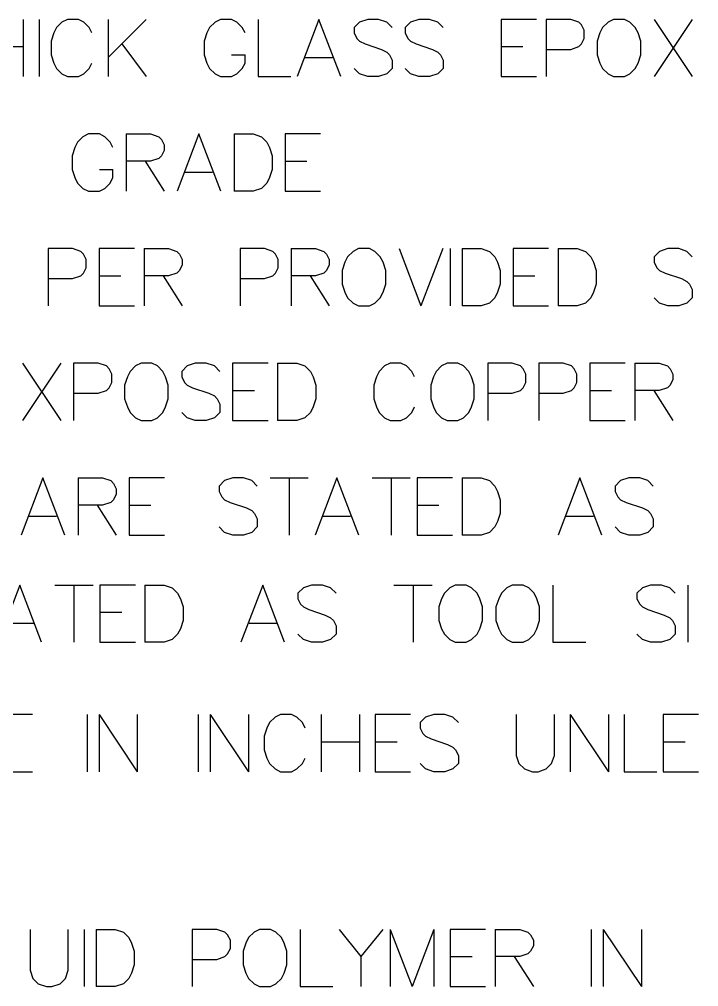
# Model space of a CAD drawing. Header units: millimetres. Extents: x 0 to 559, y 0 to 433.
# Drawn here: x 372.79 to 402.9, y 324.21 to 367.08 of the extents above; entities that cross this region are included whole.
import ezdxf

# ---------------------------------------------------------------- set-up
doc = ezdxf.new("R2010")
doc.units = ezdxf.units.MM
doc.layers.add('Mechanical7', color=56, linetype='Continuous')

msp = doc.modelspace()

# ---------------------------------------------------------------- linework, layer by layer
at = {"layer": 'Mechanical7'}
for p, q in [((372.959, 367.079), (372.959, 364.54)), ((372.959, 367.079), (372.959, 364.54)), ((373.66, 367.079), (373.66, 364.54)), ((373.66, 367.079), (373.66, 364.54)), ((374.676, 366.958), (374.434, 366.716)), ((374.676, 366.958), (374.434, 366.716)), ((374.918, 367.079), (374.676, 366.958)), ((374.918, 367.079), (374.676, 366.958)), ((375.401, 367.079), (374.918, 367.079)), ((375.401, 367.079), (374.918, 367.079)), ((375.643, 366.958), (375.401, 367.079)), ((375.643, 366.958), (375.401, 367.079)), ((375.885, 366.716), (375.643, 366.958)), ((375.885, 366.716), (375.643, 366.958)), ((376.719, 367.079), (376.719, 364.54)), ((378.412, 367.079), (376.719, 365.386)), ((376.719, 367.079), (376.719, 364.54)), ((378.412, 367.079), (376.719, 365.386)), ((381.46, 366.958), (381.218, 366.716)), ((381.46, 366.958), (381.218, 366.716)), ((381.702, 367.079), (381.46, 366.958)), ((381.702, 367.079), (381.46, 366.958)), ((382.185, 367.079), (381.702, 367.079)), ((382.185, 367.079), (381.702, 367.079)), ((382.427, 366.958), (382.185, 367.079)), ((382.427, 366.958), (382.185, 367.079)), ((382.669, 366.716), (382.427, 366.958)), ((382.669, 366.716), (382.427, 366.958)), ((383.37, 367.079), (383.37, 364.54)), ((383.37, 367.079), (383.37, 364.54)), ((386.067, 367.079), (385.1, 364.54)), ((386.067, 367.079), (385.1, 364.54)), ((387.035, 364.54), (386.067, 367.079)), ((387.035, 364.54), (386.067, 367.079)), ((387.869, 366.958), (387.627, 366.716)), ((387.869, 366.958), (387.627, 366.716)), ((388.232, 367.079), (387.869, 366.958)), ((388.232, 367.079), (387.869, 366.958)), ((388.715, 367.079), (388.232, 367.079)), ((388.715, 367.079), (388.232, 367.079)), ((389.078, 366.958), (388.715, 367.079)), ((389.078, 366.958), (388.715, 367.079)), ((389.32, 366.716), (389.078, 366.958)), ((389.32, 366.716), (389.078, 366.958)), ((390.13, 366.958), (389.888, 366.716)), ((390.13, 366.958), (389.888, 366.716)), ((390.493, 367.079), (390.13, 366.958)), ((390.493, 367.079), (390.13, 366.958)), ((390.977, 367.079), (390.493, 367.079)), ((390.977, 367.079), (390.493, 367.079)), ((391.339, 366.958), (390.977, 367.079)), ((391.339, 366.958), (390.977, 367.079)), ((391.581, 366.716), (391.339, 366.958)), ((391.581, 366.716), (391.339, 366.958)), ((395.717, 367.079), (394.145, 367.079)), ((394.145, 367.079), (394.145, 364.54)), ((395.717, 367.079), (394.145, 367.079)), ((394.145, 367.079), (394.145, 364.54)), ((397.229, 367.079), (396.14, 367.079)), ((396.14, 367.079), (396.14, 364.54)), ((397.229, 367.079), (396.14, 367.079)), ((396.14, 367.079), (396.14, 364.54)), ((397.591, 366.958), (397.229, 367.079)), ((397.591, 366.958), (397.229, 367.079)), ((397.712, 366.837), (397.591, 366.958)), ((397.712, 366.837), (397.591, 366.958)), ((398.885, 366.958), (398.643, 366.716)), ((398.885, 366.958), (398.643, 366.716)), ((399.127, 367.079), (398.885, 366.958)), ((399.127, 367.079), (398.885, 366.958)), ((399.611, 367.079), (399.127, 367.079)), ((399.611, 367.079), (399.127, 367.079)), ((399.853, 366.958), (399.611, 367.079)), ((399.853, 366.958), (399.611, 367.079)), ((400.095, 366.716), (399.853, 366.958)), ((400.095, 366.716), (399.853, 366.958)), ((400.929, 367.079), (402.622, 364.54)), ((402.622, 367.079), (400.929, 364.54)), ((400.929, 367.079), (402.622, 364.54)), ((402.622, 367.079), (400.929, 364.54)), ((374.434, 366.716), (374.313, 366.475)), ((374.434, 366.716), (374.313, 366.475)), ((376.006, 366.475), (375.885, 366.716)), ((376.006, 366.475), (375.885, 366.716)), ((381.218, 366.716), (381.097, 366.475)), ((381.218, 366.716), (381.097, 366.475)), ((382.79, 366.475), (382.669, 366.716)), ((382.79, 366.475), (382.669, 366.716)), ((387.627, 366.716), (387.627, 366.475)), ((387.627, 366.716), (387.627, 366.475)), ((389.888, 366.716), (389.888, 366.475)), ((389.888, 366.716), (389.888, 366.475)), ((397.833, 366.596), (397.712, 366.837)), ((397.833, 366.596), (397.712, 366.837)), ((397.833, 366.233), (397.833, 366.596)), ((397.833, 366.233), (397.833, 366.596)), ((398.643, 366.716), (398.523, 366.475)), ((398.643, 366.716), (398.523, 366.475)), ((400.215, 366.475), (400.095, 366.716)), ((400.215, 366.475), (400.095, 366.716)), ((374.313, 366.475), (374.192, 366.112)), ((374.313, 366.475), (374.192, 366.112)), ((374.192, 366.112), (374.192, 365.507)), ((374.192, 366.112), (374.192, 365.507)), ((381.097, 366.475), (380.976, 366.112)), ((381.097, 366.475), (380.976, 366.112)), ((380.976, 366.112), (380.976, 365.507)), ((380.976, 366.112), (380.976, 365.507)), ((387.627, 366.475), (387.748, 366.233)), ((387.627, 366.475), (387.748, 366.233)), ((387.748, 366.233), (387.869, 366.112)), ((387.748, 366.233), (387.869, 366.112)), ((387.869, 366.112), (388.111, 365.991)), ((387.869, 366.112), (388.111, 365.991)), ((389.888, 366.475), (390.009, 366.233)), ((389.888, 366.475), (390.009, 366.233)), ((390.009, 366.233), (390.13, 366.112)), ((390.009, 366.233), (390.13, 366.112)), ((390.13, 366.112), (390.372, 365.991)), ((390.13, 366.112), (390.372, 365.991)), ((397.712, 365.991), (397.833, 366.233)), ((397.712, 365.991), (397.833, 366.233)), ((398.523, 366.475), (398.402, 366.112)), ((398.523, 366.475), (398.402, 366.112)), ((398.402, 366.112), (398.402, 365.507)), ((398.402, 366.112), (398.402, 365.507)), ((400.336, 366.112), (400.215, 366.475)), ((400.336, 366.112), (400.215, 366.475)), ((400.336, 365.507), (400.336, 366.112)), ((400.336, 365.507), (400.336, 366.112)), ((371.266, 365.87), (372.959, 365.87)), ((371.266, 365.87), (372.959, 365.87)), ((377.324, 365.991), (378.412, 364.54)), ((377.324, 365.991), (378.412, 364.54)), ((388.111, 365.991), (388.836, 365.749)), ((388.111, 365.991), (388.836, 365.749)), ((388.836, 365.749), (389.078, 365.628)), ((388.836, 365.749), (389.078, 365.628)), ((390.372, 365.991), (391.098, 365.749)), ((390.372, 365.991), (391.098, 365.749)), ((391.098, 365.749), (391.339, 365.628)), ((391.098, 365.749), (391.339, 365.628)), ((394.145, 365.87), (395.112, 365.87)), ((394.145, 365.87), (395.112, 365.87)), ((396.14, 365.749), (397.229, 365.749)), ((396.14, 365.749), (397.229, 365.749)), ((397.229, 365.749), (397.591, 365.87)), ((397.229, 365.749), (397.591, 365.87)), ((397.591, 365.87), (397.712, 365.991)), ((397.591, 365.87), (397.712, 365.991)), ((374.192, 365.507), (374.313, 365.144)), ((374.192, 365.507), (374.313, 365.144)), ((380.976, 365.507), (381.097, 365.144)), ((380.976, 365.507), (381.097, 365.144)), ((382.185, 365.507), (382.79, 365.507)), ((382.185, 365.507), (382.79, 365.507)), ((382.79, 365.144), (382.79, 365.507)), ((382.79, 365.144), (382.79, 365.507)), ((385.462, 365.386), (386.672, 365.386)), ((385.462, 365.386), (386.672, 365.386)), ((389.078, 365.628), (389.199, 365.507)), ((389.078, 365.628), (389.199, 365.507)), ((389.199, 365.507), (389.32, 365.265)), ((389.199, 365.507), (389.32, 365.265)), ((389.32, 365.265), (389.32, 364.903)), ((389.32, 365.265), (389.32, 364.903)), ((391.339, 365.628), (391.46, 365.507)), ((391.339, 365.628), (391.46, 365.507)), ((391.46, 365.507), (391.581, 365.265)), ((391.46, 365.507), (391.581, 365.265)), ((391.581, 365.265), (391.581, 364.903)), ((391.581, 365.265), (391.581, 364.903)), ((398.402, 365.507), (398.523, 365.144)), ((398.402, 365.507), (398.523, 365.144)), ((400.215, 365.144), (400.336, 365.507)), ((400.215, 365.144), (400.336, 365.507)), ((374.313, 365.144), (374.434, 364.903)), ((374.313, 365.144), (374.434, 364.903)), ((374.434, 364.903), (374.676, 364.661)), ((374.434, 364.903), (374.676, 364.661)), ((375.643, 364.661), (375.885, 364.903)), ((375.643, 364.661), (375.885, 364.903)), ((375.885, 364.903), (376.006, 365.144)), ((375.885, 364.903), (376.006, 365.144)), ((381.097, 365.144), (381.218, 364.903)), ((381.097, 365.144), (381.218, 364.903)), ((381.218, 364.903), (381.46, 364.661)), ((381.218, 364.903), (381.46, 364.661)), ((382.427, 364.661), (382.669, 364.903)), ((382.427, 364.661), (382.669, 364.903)), ((382.669, 364.903), (382.79, 365.144)), ((382.669, 364.903), (382.79, 365.144)), ((387.869, 364.661), (387.627, 364.903)), ((387.869, 364.661), (387.627, 364.903)), ((389.32, 364.903), (389.078, 364.661)), ((389.32, 364.903), (389.078, 364.661)), ((390.13, 364.661), (389.888, 364.903)), ((390.13, 364.661), (389.888, 364.903)), ((391.581, 364.903), (391.339, 364.661)), ((391.581, 364.903), (391.339, 364.661)), ((398.523, 365.144), (398.643, 364.903)), ((398.523, 365.144), (398.643, 364.903)), ((398.643, 364.903), (398.885, 364.661)), ((398.643, 364.903), (398.885, 364.661)), ((399.853, 364.661), (400.095, 364.903)), ((399.853, 364.661), (400.095, 364.903)), ((400.095, 364.903), (400.215, 365.144)), ((400.095, 364.903), (400.215, 365.144)), ((374.676, 364.661), (374.918, 364.54)), ((374.676, 364.661), (374.918, 364.54)), ((374.918, 364.54), (375.401, 364.54)), ((374.918, 364.54), (375.401, 364.54)), ((375.401, 364.54), (375.643, 364.661)), ((375.401, 364.54), (375.643, 364.661)), ((381.46, 364.661), (381.702, 364.54)), ((381.46, 364.661), (381.702, 364.54)), ((381.702, 364.54), (382.185, 364.54)), ((381.702, 364.54), (382.185, 364.54)), ((382.185, 364.54), (382.427, 364.661)), ((382.185, 364.54), (382.427, 364.661)), ((383.37, 364.54), (384.822, 364.54)), ((383.37, 364.54), (384.822, 364.54)), ((388.232, 364.54), (387.869, 364.661)), ((388.232, 364.54), (387.869, 364.661)), ((388.715, 364.54), (388.232, 364.54)), ((388.715, 364.54), (388.232, 364.54)), ((389.078, 364.661), (388.715, 364.54)), ((389.078, 364.661), (388.715, 364.54)), ((390.493, 364.54), (390.13, 364.661)), ((390.493, 364.54), (390.13, 364.661)), ((390.977, 364.54), (390.493, 364.54)), ((390.977, 364.54), (390.493, 364.54)), ((391.339, 364.661), (390.977, 364.54)), ((391.339, 364.661), (390.977, 364.54)), ((394.145, 364.54), (395.717, 364.54)), ((394.145, 364.54), (395.717, 364.54)), ((398.885, 364.661), (399.127, 364.54)), ((398.885, 364.661), (399.127, 364.54)), ((399.127, 364.54), (399.611, 364.54)), ((399.127, 364.54), (399.611, 364.54)), ((399.611, 364.54), (399.853, 364.661)), ((399.611, 364.54), (399.853, 364.661)), ((375.607, 361.878), (375.365, 361.636)), ((375.607, 361.878), (375.365, 361.636)), ((375.849, 361.999), (375.607, 361.878)), ((375.849, 361.999), (375.607, 361.878)), ((376.333, 361.999), (375.849, 361.999)), ((376.333, 361.999), (375.849, 361.999)), ((376.574, 361.878), (376.333, 361.999)), ((376.574, 361.878), (376.333, 361.999)), ((376.816, 361.636), (376.574, 361.878)), ((376.816, 361.636), (376.574, 361.878)), ((377.518, 361.999), (377.518, 359.46)), ((377.518, 361.999), (378.606, 361.999)), ((377.518, 361.999), (377.518, 359.46)), ((377.518, 361.999), (378.606, 361.999)), ((378.606, 361.999), (378.969, 361.878)), ((378.606, 361.999), (378.969, 361.878)), ((378.969, 361.878), (379.09, 361.757)), ((378.969, 361.878), (379.09, 361.757)), ((380.746, 361.999), (379.779, 359.46)), ((380.746, 361.999), (379.779, 359.46)), ((381.714, 359.46), (380.746, 361.999)), ((381.714, 359.46), (380.746, 361.999)), ((382.306, 361.999), (382.306, 359.46)), ((382.306, 361.999), (383.153, 361.999)), ((382.306, 361.999), (382.306, 359.46)), ((382.306, 361.999), (383.153, 361.999)), ((383.153, 361.999), (383.516, 361.878)), ((383.153, 361.999), (383.516, 361.878)), ((383.516, 361.878), (383.757, 361.636)), ((383.516, 361.878), (383.757, 361.636)), ((386.14, 361.999), (384.568, 361.999)), ((384.568, 361.999), (384.568, 359.46)), ((386.14, 361.999), (384.568, 361.999)), ((384.568, 361.999), (384.568, 359.46)), ((375.244, 361.395), (375.123, 361.032)), ((375.244, 361.395), (375.123, 361.032)), ((375.365, 361.636), (375.244, 361.395)), ((375.365, 361.636), (375.244, 361.395)), ((376.937, 361.395), (376.816, 361.636)), ((376.937, 361.395), (376.816, 361.636)), ((379.09, 361.757), (379.211, 361.516)), ((379.09, 361.757), (379.211, 361.516)), ((379.211, 361.516), (379.211, 361.274)), ((379.211, 361.516), (379.211, 361.274)), ((383.757, 361.636), (383.878, 361.395)), ((383.757, 361.636), (383.878, 361.395)), ((383.878, 361.395), (383.999, 361.032)), ((383.878, 361.395), (383.999, 361.032)), ((375.123, 361.032), (375.123, 360.427)), ((375.123, 361.032), (375.123, 360.427)), ((379.09, 361.032), (378.969, 360.911)), ((379.09, 361.032), (378.969, 360.911)), ((379.211, 361.274), (379.09, 361.032)), ((379.211, 361.274), (379.09, 361.032)), ((383.999, 361.032), (383.999, 360.427)), ((383.999, 361.032), (383.999, 360.427)), ((378.606, 360.79), (377.518, 360.79)), ((378.606, 360.79), (377.518, 360.79)), ((378.364, 360.79), (379.211, 359.46)), ((378.364, 360.79), (379.211, 359.46)), ((378.969, 360.911), (378.606, 360.79)), ((378.969, 360.911), (378.606, 360.79)), ((384.568, 360.79), (385.535, 360.79)), ((384.568, 360.79), (385.535, 360.79)), ((375.123, 360.427), (375.244, 360.064)), ((375.123, 360.427), (375.244, 360.064)), ((376.333, 360.427), (376.937, 360.427)), ((376.333, 360.427), (376.937, 360.427)), ((376.937, 360.064), (376.937, 360.427)), ((376.937, 360.064), (376.937, 360.427)), ((380.142, 360.306), (381.351, 360.306)), ((380.142, 360.306), (381.351, 360.306)), ((383.999, 360.427), (383.878, 360.064)), ((383.999, 360.427), (383.878, 360.064)), ((375.244, 360.064), (375.365, 359.823)), ((375.244, 360.064), (375.365, 359.823)), ((375.365, 359.823), (375.607, 359.581)), ((375.365, 359.823), (375.607, 359.581)), ((376.574, 359.581), (376.816, 359.823)), ((376.574, 359.581), (376.816, 359.823)), ((376.816, 359.823), (376.937, 360.064)), ((376.816, 359.823), (376.937, 360.064)), ((383.757, 359.823), (383.516, 359.581)), ((383.757, 359.823), (383.516, 359.581)), ((383.878, 360.064), (383.757, 359.823)), ((383.878, 360.064), (383.757, 359.823)), ((375.607, 359.581), (375.849, 359.46)), ((375.607, 359.581), (375.849, 359.46)), ((375.849, 359.46), (376.333, 359.46)), ((375.849, 359.46), (376.333, 359.46)), ((376.333, 359.46), (376.574, 359.581)), ((376.333, 359.46), (376.574, 359.581)), ((383.153, 359.46), (382.306, 359.46)), ((383.153, 359.46), (382.306, 359.46)), ((383.516, 359.581), (383.153, 359.46)), ((383.516, 359.581), (383.153, 359.46)), ((384.568, 359.46), (386.14, 359.46)), ((384.568, 359.46), (386.14, 359.46)), ((375.147, 356.919), (374.059, 356.919)), ((374.059, 356.919), (374.059, 354.38)), ((375.147, 356.919), (374.059, 356.919)), ((374.059, 356.919), (374.059, 354.38)), ((375.51, 356.798), (375.147, 356.919)), ((375.51, 356.798), (375.147, 356.919)), ((375.631, 356.677), (375.51, 356.798)), ((375.631, 356.677), (375.51, 356.798)), ((375.752, 356.436), (375.631, 356.677)), ((375.752, 356.436), (375.631, 356.677)), ((377.892, 356.919), (376.32, 356.919)), ((376.32, 356.919), (376.32, 354.38)), ((377.892, 356.919), (376.32, 356.919)), ((376.32, 356.919), (376.32, 354.38)), ((378.316, 356.919), (378.316, 354.38)), ((378.316, 356.919), (379.404, 356.919)), ((378.316, 356.919), (378.316, 354.38)), ((378.316, 356.919), (379.404, 356.919)), ((379.404, 356.919), (379.767, 356.798)), ((379.404, 356.919), (379.767, 356.798)), ((379.767, 356.798), (379.888, 356.677)), ((379.767, 356.798), (379.888, 356.677)), ((379.888, 356.677), (380.009, 356.436)), ((379.888, 356.677), (380.009, 356.436)), ((383.661, 356.919), (382.572, 356.919)), ((382.572, 356.919), (382.572, 354.38)), ((383.661, 356.919), (382.572, 356.919)), ((382.572, 356.919), (382.572, 354.38)), ((384.023, 356.798), (383.661, 356.919)), ((384.023, 356.798), (383.661, 356.919)), ((384.144, 356.677), (384.023, 356.798)), ((384.144, 356.677), (384.023, 356.798)), ((384.265, 356.436), (384.144, 356.677)), ((384.265, 356.436), (384.144, 356.677)), ((384.834, 356.919), (384.834, 354.38)), ((384.834, 356.919), (385.922, 356.919)), ((384.834, 356.919), (384.834, 354.38)), ((384.834, 356.919), (385.922, 356.919)), ((385.922, 356.919), (386.285, 356.798)), ((385.922, 356.919), (386.285, 356.798)), ((386.285, 356.798), (386.406, 356.677)), ((386.285, 356.798), (386.406, 356.677)), ((386.406, 356.677), (386.527, 356.436)), ((386.406, 356.677), (386.527, 356.436)), ((387.579, 356.798), (387.337, 356.556)), ((387.579, 356.798), (387.337, 356.556)), ((387.821, 356.919), (387.579, 356.798)), ((387.821, 356.919), (387.579, 356.798)), ((388.304, 356.919), (387.821, 356.919)), ((388.304, 356.919), (387.821, 356.919)), ((388.546, 356.798), (388.304, 356.919)), ((388.546, 356.798), (388.304, 356.919)), ((388.788, 356.556), (388.546, 356.798)), ((388.788, 356.556), (388.546, 356.798)), ((389.622, 356.919), (390.59, 354.38)), ((389.622, 356.919), (390.59, 354.38)), ((391.557, 356.919), (390.59, 354.38)), ((391.557, 356.919), (390.59, 354.38)), ((391.884, 356.919), (391.884, 354.38)), ((391.884, 356.919), (391.884, 354.38)), ((392.416, 356.919), (392.416, 354.38)), ((392.416, 356.919), (393.262, 356.919)), ((392.416, 356.919), (392.416, 354.38)), ((392.416, 356.919), (393.262, 356.919)), ((393.262, 356.919), (393.625, 356.798)), ((393.262, 356.919), (393.625, 356.798)), ((393.625, 356.798), (393.867, 356.556)), ((393.625, 356.798), (393.867, 356.556)), ((396.249, 356.919), (394.677, 356.919)), ((394.677, 356.919), (394.677, 354.38)), ((396.249, 356.919), (394.677, 356.919)), ((394.677, 356.919), (394.677, 354.38)), ((396.672, 356.919), (396.672, 354.38)), ((396.672, 356.919), (397.519, 356.919)), ((396.672, 356.919), (396.672, 354.38)), ((396.672, 356.919), (397.519, 356.919)), ((397.519, 356.919), (397.882, 356.798)), ((397.519, 356.919), (397.882, 356.798)), ((397.882, 356.798), (398.123, 356.556)), ((397.882, 356.798), (398.123, 356.556)), ((401.171, 356.798), (400.929, 356.556)), ((401.171, 356.798), (400.929, 356.556)), ((401.534, 356.919), (401.171, 356.798)), ((401.534, 356.919), (401.171, 356.798)), ((402.017, 356.919), (401.534, 356.919)), ((402.017, 356.919), (401.534, 356.919)), ((402.38, 356.798), (402.017, 356.919)), ((402.38, 356.798), (402.017, 356.919)), ((402.622, 356.556), (402.38, 356.798)), ((402.622, 356.556), (402.38, 356.798)), ((375.752, 356.073), (375.752, 356.436)), ((375.752, 356.073), (375.752, 356.436)), ((380.009, 356.436), (380.009, 356.194)), ((380.009, 356.436), (380.009, 356.194)), ((384.265, 356.073), (384.265, 356.436)), ((384.265, 356.073), (384.265, 356.436)), ((386.527, 356.436), (386.527, 356.194)), ((386.527, 356.436), (386.527, 356.194)), ((387.216, 356.315), (387.095, 355.952)), ((387.216, 356.315), (387.095, 355.952)), ((387.337, 356.556), (387.216, 356.315)), ((387.337, 356.556), (387.216, 356.315)), ((388.909, 356.315), (388.788, 356.556)), ((388.909, 356.315), (388.788, 356.556)), ((389.03, 355.952), (388.909, 356.315)), ((389.03, 355.952), (388.909, 356.315)), ((393.867, 356.556), (393.988, 356.315)), ((393.867, 356.556), (393.988, 356.315)), ((393.988, 356.315), (394.109, 355.952)), ((393.988, 356.315), (394.109, 355.952)), ((398.123, 356.556), (398.244, 356.315)), ((398.123, 356.556), (398.244, 356.315)), ((398.244, 356.315), (398.365, 355.952)), ((398.244, 356.315), (398.365, 355.952)), ((400.929, 356.556), (400.929, 356.315)), ((400.929, 356.556), (400.929, 356.315)), ((400.929, 356.315), (401.05, 356.073)), ((400.929, 356.315), (401.05, 356.073)), ((375.51, 355.71), (375.631, 355.831)), ((375.51, 355.71), (375.631, 355.831)), ((375.631, 355.831), (375.752, 356.073)), ((375.631, 355.831), (375.752, 356.073)), ((379.767, 355.831), (379.404, 355.71)), ((379.767, 355.831), (379.404, 355.71)), ((379.888, 355.952), (379.767, 355.831)), ((379.888, 355.952), (379.767, 355.831)), ((380.009, 356.194), (379.888, 355.952)), ((380.009, 356.194), (379.888, 355.952)), ((384.023, 355.71), (384.144, 355.831)), ((384.023, 355.71), (384.144, 355.831)), ((384.144, 355.831), (384.265, 356.073)), ((384.144, 355.831), (384.265, 356.073)), ((386.285, 355.831), (385.922, 355.71)), ((386.285, 355.831), (385.922, 355.71)), ((386.406, 355.952), (386.285, 355.831)), ((386.406, 355.952), (386.285, 355.831)), ((386.527, 356.194), (386.406, 355.952)), ((386.527, 356.194), (386.406, 355.952)), ((387.095, 355.952), (387.095, 355.347)), ((387.095, 355.952), (387.095, 355.347)), ((389.03, 355.347), (389.03, 355.952)), ((389.03, 355.347), (389.03, 355.952)), ((394.109, 355.952), (394.109, 355.347)), ((394.109, 355.952), (394.109, 355.347)), ((398.365, 355.952), (398.365, 355.347)), ((398.365, 355.952), (398.365, 355.347)), ((401.05, 356.073), (401.171, 355.952)), ((401.05, 356.073), (401.171, 355.952)), ((401.171, 355.952), (401.413, 355.831)), ((401.171, 355.952), (401.413, 355.831)), ((401.413, 355.831), (402.138, 355.589)), ((401.413, 355.831), (402.138, 355.589)), ((374.059, 355.589), (375.147, 355.589)), ((374.059, 355.589), (375.147, 355.589)), ((375.147, 355.589), (375.51, 355.71)), ((375.147, 355.589), (375.51, 355.71)), ((376.32, 355.71), (377.288, 355.71)), ((376.32, 355.71), (377.288, 355.71)), ((379.404, 355.71), (378.316, 355.71)), ((379.404, 355.71), (378.316, 355.71)), ((379.162, 355.71), (380.009, 354.38)), ((379.162, 355.71), (380.009, 354.38)), ((382.572, 355.589), (383.661, 355.589)), ((382.572, 355.589), (383.661, 355.589)), ((383.661, 355.589), (384.023, 355.71)), ((383.661, 355.589), (384.023, 355.71)), ((385.922, 355.71), (384.834, 355.71)), ((385.922, 355.71), (384.834, 355.71)), ((385.68, 355.71), (386.527, 354.38)), ((385.68, 355.71), (386.527, 354.38)), ((394.677, 355.71), (395.644, 355.71)), ((394.677, 355.71), (395.644, 355.71)), ((402.138, 355.589), (402.38, 355.468)), ((402.138, 355.589), (402.38, 355.468)), ((402.38, 355.468), (402.501, 355.347)), ((402.38, 355.468), (402.501, 355.347)), ((387.095, 355.347), (387.216, 354.984)), ((387.095, 355.347), (387.216, 354.984)), ((387.216, 354.984), (387.337, 354.743)), ((387.216, 354.984), (387.337, 354.743)), ((388.788, 354.743), (388.909, 354.984)), ((388.788, 354.743), (388.909, 354.984)), ((388.909, 354.984), (389.03, 355.347)), ((388.909, 354.984), (389.03, 355.347)), ((393.988, 354.984), (393.867, 354.743)), ((393.988, 354.984), (393.867, 354.743)), ((394.109, 355.347), (393.988, 354.984)), ((394.109, 355.347), (393.988, 354.984)), ((398.244, 354.984), (398.123, 354.743)), ((398.244, 354.984), (398.123, 354.743)), ((398.365, 355.347), (398.244, 354.984)), ((398.365, 355.347), (398.244, 354.984)), ((402.501, 355.347), (402.622, 355.105)), ((402.501, 355.347), (402.622, 355.105)), ((402.622, 355.105), (402.622, 354.743)), ((402.622, 355.105), (402.622, 354.743)), ((387.337, 354.743), (387.579, 354.501)), ((387.337, 354.743), (387.579, 354.501)), ((388.546, 354.501), (388.788, 354.743)), ((388.546, 354.501), (388.788, 354.743)), ((393.867, 354.743), (393.625, 354.501)), ((393.867, 354.743), (393.625, 354.501)), ((398.123, 354.743), (397.882, 354.501)), ((398.123, 354.743), (397.882, 354.501)), ((401.171, 354.501), (400.929, 354.743)), ((401.171, 354.501), (400.929, 354.743)), ((402.622, 354.743), (402.38, 354.501)), ((402.622, 354.743), (402.38, 354.501)), ((376.32, 354.38), (377.892, 354.38)), ((376.32, 354.38), (377.892, 354.38)), ((387.579, 354.501), (387.821, 354.38)), ((387.579, 354.501), (387.821, 354.38)), ((387.821, 354.38), (388.304, 354.38)), ((387.821, 354.38), (388.304, 354.38)), ((388.304, 354.38), (388.546, 354.501)), ((388.304, 354.38), (388.546, 354.501)), ((393.262, 354.38), (392.416, 354.38)), ((393.262, 354.38), (392.416, 354.38)), ((393.625, 354.501), (393.262, 354.38)), ((393.625, 354.501), (393.262, 354.38)), ((394.677, 354.38), (396.249, 354.38)), ((394.677, 354.38), (396.249, 354.38)), ((397.519, 354.38), (396.672, 354.38)), ((397.519, 354.38), (396.672, 354.38)), ((397.882, 354.501), (397.519, 354.38)), ((397.882, 354.501), (397.519, 354.38)), ((401.534, 354.38), (401.171, 354.501)), ((401.534, 354.38), (401.171, 354.501)), ((402.017, 354.38), (401.534, 354.38)), ((402.017, 354.38), (401.534, 354.38)), ((402.38, 354.501), (402.017, 354.38)), ((402.38, 354.501), (402.017, 354.38)), ((372.932, 351.839), (374.625, 349.3)), ((374.625, 351.839), (372.932, 349.3)), ((372.932, 351.839), (374.625, 349.3)), ((374.625, 351.839), (372.932, 349.3)), ((376.281, 351.839), (375.193, 351.839)), ((375.193, 351.839), (375.193, 349.3)), ((376.281, 351.839), (375.193, 351.839)), ((375.193, 351.839), (375.193, 349.3)), ((376.644, 351.718), (376.281, 351.839)), ((376.644, 351.718), (376.281, 351.839)), ((376.765, 351.597), (376.644, 351.718)), ((376.765, 351.597), (376.644, 351.718)), ((376.886, 351.356), (376.765, 351.597)), ((376.886, 351.356), (376.765, 351.597)), ((377.938, 351.718), (377.696, 351.476)), ((377.938, 351.718), (377.696, 351.476)), ((378.18, 351.839), (377.938, 351.718)), ((378.18, 351.839), (377.938, 351.718)), ((378.664, 351.839), (378.18, 351.839)), ((378.664, 351.839), (378.18, 351.839)), ((378.905, 351.718), (378.664, 351.839)), ((378.905, 351.718), (378.664, 351.839)), ((379.147, 351.476), (378.905, 351.718)), ((379.147, 351.476), (378.905, 351.718)), ((380.224, 351.718), (379.982, 351.476)), ((380.224, 351.718), (379.982, 351.476)), ((380.586, 351.839), (380.224, 351.718)), ((380.586, 351.839), (380.224, 351.718)), ((381.07, 351.839), (380.586, 351.839)), ((381.07, 351.839), (380.586, 351.839)), ((381.433, 351.718), (381.07, 351.839)), ((381.433, 351.718), (381.07, 351.839)), ((381.675, 351.476), (381.433, 351.718)), ((381.675, 351.476), (381.433, 351.718)), ((383.815, 351.839), (382.243, 351.839)), ((382.243, 351.839), (382.243, 349.3)), ((383.815, 351.839), (382.243, 351.839)), ((382.243, 351.839), (382.243, 349.3)), ((384.238, 351.839), (384.238, 349.3)), ((384.238, 351.839), (385.085, 351.839)), ((384.238, 351.839), (384.238, 349.3)), ((384.238, 351.839), (385.085, 351.839)), ((385.085, 351.839), (385.448, 351.718)), ((385.085, 351.839), (385.448, 351.718)), ((385.448, 351.718), (385.689, 351.476)), ((385.448, 351.718), (385.689, 351.476)), ((388.979, 351.718), (388.737, 351.476)), ((388.979, 351.718), (388.737, 351.476)), ((389.22, 351.839), (388.979, 351.718)), ((389.22, 351.839), (388.979, 351.718)), ((389.704, 351.839), (389.22, 351.839)), ((389.704, 351.839), (389.22, 351.839)), ((389.946, 351.718), (389.704, 351.839)), ((389.946, 351.718), (389.704, 351.839)), ((390.188, 351.476), (389.946, 351.718)), ((390.188, 351.476), (389.946, 351.718)), ((391.506, 351.718), (391.264, 351.476)), ((391.506, 351.718), (391.264, 351.476)), ((391.748, 351.839), (391.506, 351.718)), ((391.748, 351.839), (391.506, 351.718)), ((392.232, 351.839), (391.748, 351.839)), ((392.232, 351.839), (391.748, 351.839)), ((392.473, 351.718), (392.232, 351.839)), ((392.473, 351.718), (392.232, 351.839)), ((392.715, 351.476), (392.473, 351.718)), ((392.715, 351.476), (392.473, 351.718)), ((394.638, 351.839), (393.55, 351.839)), ((393.55, 351.839), (393.55, 349.3)), ((394.638, 351.839), (393.55, 351.839)), ((393.55, 351.839), (393.55, 349.3)), ((395.001, 351.718), (394.638, 351.839)), ((395.001, 351.718), (394.638, 351.839)), ((395.122, 351.597), (395.001, 351.718)), ((395.122, 351.597), (395.001, 351.718)), ((395.243, 351.356), (395.122, 351.597)), ((395.243, 351.356), (395.122, 351.597)), ((396.899, 351.839), (395.811, 351.839)), ((395.811, 351.839), (395.811, 349.3)), ((396.899, 351.839), (395.811, 351.839)), ((395.811, 351.839), (395.811, 349.3)), ((397.262, 351.718), (396.899, 351.839)), ((397.262, 351.718), (396.899, 351.839)), ((397.383, 351.597), (397.262, 351.718)), ((397.383, 351.597), (397.262, 351.718)), ((397.504, 351.356), (397.383, 351.597)), ((397.504, 351.356), (397.383, 351.597)), ((399.644, 351.839), (398.072, 351.839)), ((398.072, 351.839), (398.072, 349.3)), ((399.644, 351.839), (398.072, 351.839)), ((398.072, 351.839), (398.072, 349.3)), ((400.068, 351.839), (400.068, 349.3)), ((400.068, 351.839), (401.156, 351.839)), ((400.068, 351.839), (400.068, 349.3)), ((400.068, 351.839), (401.156, 351.839)), ((401.156, 351.839), (401.519, 351.718)), ((401.156, 351.839), (401.519, 351.718)), ((401.519, 351.718), (401.64, 351.597)), ((401.519, 351.718), (401.64, 351.597)), ((401.64, 351.597), (401.761, 351.356)), ((401.64, 351.597), (401.761, 351.356)), ((376.886, 350.993), (376.886, 351.356)), ((376.886, 350.993), (376.886, 351.356)), ((377.575, 351.235), (377.454, 350.872)), ((377.575, 351.235), (377.454, 350.872)), ((377.696, 351.476), (377.575, 351.235)), ((377.696, 351.476), (377.575, 351.235)), ((379.268, 351.235), (379.147, 351.476)), ((379.268, 351.235), (379.147, 351.476)), ((379.389, 350.872), (379.268, 351.235)), ((379.389, 350.872), (379.268, 351.235)), ((379.982, 351.476), (379.982, 351.235)), ((379.982, 351.476), (379.982, 351.235)), ((379.982, 351.235), (380.103, 350.993)), ((379.982, 351.235), (380.103, 350.993)), ((385.689, 351.476), (385.81, 351.235)), ((385.689, 351.476), (385.81, 351.235)), ((385.81, 351.235), (385.931, 350.872)), ((385.81, 351.235), (385.931, 350.872)), ((388.616, 351.235), (388.495, 350.872)), ((388.616, 351.235), (388.495, 350.872)), ((388.737, 351.476), (388.616, 351.235)), ((388.737, 351.476), (388.616, 351.235)), ((390.309, 351.235), (390.188, 351.476)), ((390.309, 351.235), (390.188, 351.476)), ((391.143, 351.235), (391.022, 350.872)), ((391.143, 351.235), (391.022, 350.872)), ((391.264, 351.476), (391.143, 351.235)), ((391.264, 351.476), (391.143, 351.235)), ((392.836, 351.235), (392.715, 351.476)), ((392.836, 351.235), (392.715, 351.476)), ((392.957, 350.872), (392.836, 351.235)), ((392.957, 350.872), (392.836, 351.235)), ((395.243, 350.993), (395.243, 351.356)), ((395.243, 350.993), (395.243, 351.356)), ((397.504, 350.993), (397.504, 351.356)), ((397.504, 350.993), (397.504, 351.356)), ((401.761, 351.114), (401.64, 350.872)), ((401.761, 351.114), (401.64, 350.872)), ((401.761, 351.356), (401.761, 351.114)), ((401.761, 351.356), (401.761, 351.114)), ((376.644, 350.63), (376.765, 350.751)), ((376.644, 350.63), (376.765, 350.751)), ((376.765, 350.751), (376.886, 350.993)), ((376.765, 350.751), (376.886, 350.993)), ((377.454, 350.872), (377.454, 350.267)), ((377.454, 350.872), (377.454, 350.267)), ((379.389, 350.267), (379.389, 350.872)), ((379.389, 350.267), (379.389, 350.872)), ((380.103, 350.993), (380.224, 350.872)), ((380.103, 350.993), (380.224, 350.872)), ((380.224, 350.872), (380.465, 350.751)), ((380.224, 350.872), (380.465, 350.751)), ((380.465, 350.751), (381.191, 350.509)), ((380.465, 350.751), (381.191, 350.509)), ((385.931, 350.872), (385.931, 350.267)), ((385.931, 350.872), (385.931, 350.267)), ((388.495, 350.872), (388.495, 350.267)), ((388.495, 350.872), (388.495, 350.267)), ((391.022, 350.872), (391.022, 350.267)), ((391.022, 350.872), (391.022, 350.267)), ((392.957, 350.267), (392.957, 350.872)), ((392.957, 350.267), (392.957, 350.872)), ((395.001, 350.63), (395.122, 350.751)), ((395.001, 350.63), (395.122, 350.751)), ((395.122, 350.751), (395.243, 350.993)), ((395.122, 350.751), (395.243, 350.993)), ((397.262, 350.63), (397.383, 350.751)), ((397.262, 350.63), (397.383, 350.751)), ((397.383, 350.751), (397.504, 350.993)), ((397.383, 350.751), (397.504, 350.993)), ((401.519, 350.751), (401.156, 350.63)), ((401.519, 350.751), (401.156, 350.63)), ((401.64, 350.872), (401.519, 350.751)), ((401.64, 350.872), (401.519, 350.751)), ((375.193, 350.509), (376.281, 350.509)), ((375.193, 350.509), (376.281, 350.509)), ((376.281, 350.509), (376.644, 350.63)), ((376.281, 350.509), (376.644, 350.63)), ((377.454, 350.267), (377.575, 349.904)), ((377.454, 350.267), (377.575, 349.904)), ((379.268, 349.904), (379.389, 350.267)), ((379.268, 349.904), (379.389, 350.267)), ((381.191, 350.509), (381.433, 350.388)), ((381.191, 350.509), (381.433, 350.388)), ((381.433, 350.388), (381.554, 350.267)), ((381.433, 350.388), (381.554, 350.267)), ((381.554, 350.267), (381.675, 350.025)), ((381.554, 350.267), (381.675, 350.025)), ((382.243, 350.63), (383.21, 350.63)), ((382.243, 350.63), (383.21, 350.63)), ((385.931, 350.267), (385.81, 349.904)), ((385.931, 350.267), (385.81, 349.904)), ((388.495, 350.267), (388.616, 349.904)), ((388.495, 350.267), (388.616, 349.904)), ((391.022, 350.267), (391.143, 349.904)), ((391.022, 350.267), (391.143, 349.904)), ((392.836, 349.904), (392.957, 350.267)), ((392.836, 349.904), (392.957, 350.267)), ((393.55, 350.509), (394.638, 350.509)), ((393.55, 350.509), (394.638, 350.509)), ((394.638, 350.509), (395.001, 350.63)), ((394.638, 350.509), (395.001, 350.63)), ((395.811, 350.509), (396.899, 350.509)), ((395.811, 350.509), (396.899, 350.509)), ((396.899, 350.509), (397.262, 350.63)), ((396.899, 350.509), (397.262, 350.63)), ((398.072, 350.63), (399.04, 350.63)), ((398.072, 350.63), (399.04, 350.63)), ((401.156, 350.63), (400.068, 350.63)), ((401.156, 350.63), (400.068, 350.63)), ((400.914, 350.63), (401.761, 349.3)), ((400.914, 350.63), (401.761, 349.3)), ((377.575, 349.904), (377.696, 349.663)), ((377.575, 349.904), (377.696, 349.663)), ((379.147, 349.663), (379.268, 349.904)), ((379.147, 349.663), (379.268, 349.904)), ((381.675, 350.025), (381.675, 349.663)), ((381.675, 350.025), (381.675, 349.663)), ((385.81, 349.904), (385.689, 349.663)), ((385.81, 349.904), (385.689, 349.663)), ((388.616, 349.904), (388.737, 349.663)), ((388.616, 349.904), (388.737, 349.663)), ((390.188, 349.663), (390.309, 349.904)), ((390.188, 349.663), (390.309, 349.904)), ((391.143, 349.904), (391.264, 349.663)), ((391.143, 349.904), (391.264, 349.663)), ((392.715, 349.663), (392.836, 349.904)), ((392.715, 349.663), (392.836, 349.904)), ((377.696, 349.663), (377.938, 349.421)), ((377.696, 349.663), (377.938, 349.421)), ((377.938, 349.421), (378.18, 349.3)), ((377.938, 349.421), (378.18, 349.3)), ((378.664, 349.3), (378.905, 349.421)), ((378.664, 349.3), (378.905, 349.421)), ((378.905, 349.421), (379.147, 349.663)), ((378.905, 349.421), (379.147, 349.663)), ((380.224, 349.421), (379.982, 349.663)), ((380.224, 349.421), (379.982, 349.663)), ((380.586, 349.3), (380.224, 349.421)), ((380.586, 349.3), (380.224, 349.421)), ((381.433, 349.421), (381.07, 349.3)), ((381.433, 349.421), (381.07, 349.3)), ((381.675, 349.663), (381.433, 349.421)), ((381.675, 349.663), (381.433, 349.421)), ((385.448, 349.421), (385.085, 349.3)), ((385.448, 349.421), (385.085, 349.3)), ((385.689, 349.663), (385.448, 349.421)), ((385.689, 349.663), (385.448, 349.421)), ((388.737, 349.663), (388.979, 349.421)), ((388.737, 349.663), (388.979, 349.421)), ((388.979, 349.421), (389.22, 349.3)), ((388.979, 349.421), (389.22, 349.3)), ((389.704, 349.3), (389.946, 349.421)), ((389.704, 349.3), (389.946, 349.421)), ((389.946, 349.421), (390.188, 349.663)), ((389.946, 349.421), (390.188, 349.663)), ((391.264, 349.663), (391.506, 349.421)), ((391.264, 349.663), (391.506, 349.421)), ((391.506, 349.421), (391.748, 349.3)), ((391.506, 349.421), (391.748, 349.3)), ((392.232, 349.3), (392.473, 349.421)), ((392.232, 349.3), (392.473, 349.421)), ((392.473, 349.421), (392.715, 349.663)), ((392.473, 349.421), (392.715, 349.663)), ((378.18, 349.3), (378.664, 349.3)), ((378.18, 349.3), (378.664, 349.3)), ((381.07, 349.3), (380.586, 349.3)), ((381.07, 349.3), (380.586, 349.3)), ((382.243, 349.3), (383.815, 349.3)), ((382.243, 349.3), (383.815, 349.3)), ((385.085, 349.3), (384.238, 349.3)), ((385.085, 349.3), (384.238, 349.3)), ((389.22, 349.3), (389.704, 349.3)), ((389.22, 349.3), (389.704, 349.3)), ((391.748, 349.3), (392.232, 349.3)), ((391.748, 349.3), (392.232, 349.3)), ((398.072, 349.3), (399.644, 349.3)), ((398.072, 349.3), (399.644, 349.3)), ((373.829, 346.759), (372.862, 344.22)), ((373.829, 346.759), (372.862, 344.22)), ((374.797, 344.22), (373.829, 346.759)), ((374.797, 344.22), (373.829, 346.759)), ((375.389, 346.759), (375.389, 344.22)), ((375.389, 346.759), (376.478, 346.759)), ((375.389, 346.759), (375.389, 344.22)), ((375.389, 346.759), (376.478, 346.759)), ((376.478, 346.759), (376.84, 346.638)), ((376.478, 346.759), (376.84, 346.638)), ((376.84, 346.638), (376.961, 346.517)), ((376.84, 346.638), (376.961, 346.517)), ((376.961, 346.517), (377.082, 346.276)), ((376.961, 346.517), (377.082, 346.276)), ((379.223, 346.759), (377.651, 346.759)), ((377.651, 346.759), (377.651, 344.22)), ((379.223, 346.759), (377.651, 346.759)), ((377.651, 346.759), (377.651, 344.22)), ((381.883, 346.638), (381.641, 346.396)), ((381.883, 346.638), (381.641, 346.396)), ((381.641, 346.396), (381.641, 346.155)), ((381.641, 346.396), (381.641, 346.155)), ((382.246, 346.759), (381.883, 346.638)), ((382.246, 346.759), (381.883, 346.638)), ((382.73, 346.759), (382.246, 346.759)), ((382.73, 346.759), (382.246, 346.759)), ((383.092, 346.638), (382.73, 346.759)), ((383.092, 346.638), (382.73, 346.759)), ((383.334, 346.396), (383.092, 346.638)), ((383.334, 346.396), (383.092, 346.638)), ((383.903, 346.759), (385.595, 346.759)), ((383.903, 346.759), (385.595, 346.759)), ((384.749, 346.759), (384.749, 344.22)), ((384.749, 346.759), (384.749, 344.22)), ((386.865, 346.759), (385.898, 344.22)), ((386.865, 346.759), (385.898, 344.22)), ((387.833, 344.22), (386.865, 346.759)), ((387.833, 344.22), (386.865, 346.759)), ((388.425, 346.759), (390.118, 346.759)), ((388.425, 346.759), (390.118, 346.759)), ((389.272, 346.759), (389.272, 344.22)), ((389.272, 346.759), (389.272, 344.22)), ((391.993, 346.759), (390.42, 346.759)), ((390.42, 346.759), (390.42, 344.22)), ((391.993, 346.759), (390.42, 346.759)), ((390.42, 346.759), (390.42, 344.22)), ((392.416, 346.759), (392.416, 344.22)), ((392.416, 346.759), (393.262, 346.759)), ((392.416, 346.759), (392.416, 344.22)), ((392.416, 346.759), (393.262, 346.759)), ((393.262, 346.759), (393.625, 346.638)), ((393.262, 346.759), (393.625, 346.638)), ((393.625, 346.638), (393.867, 346.396)), ((393.625, 346.638), (393.867, 346.396)), ((393.867, 346.396), (393.988, 346.155)), ((393.867, 346.396), (393.988, 346.155)), ((397.64, 346.759), (396.672, 344.22)), ((397.64, 346.759), (396.672, 344.22)), ((398.607, 344.22), (397.64, 346.759)), ((398.607, 344.22), (397.64, 346.759)), ((399.442, 346.638), (399.2, 346.396)), ((399.442, 346.638), (399.2, 346.396)), ((399.2, 346.396), (399.2, 346.155)), ((399.2, 346.396), (399.2, 346.155)), ((399.804, 346.759), (399.442, 346.638)), ((399.804, 346.759), (399.442, 346.638)), ((400.288, 346.759), (399.804, 346.759)), ((400.288, 346.759), (399.804, 346.759)), ((400.651, 346.638), (400.288, 346.759)), ((400.651, 346.638), (400.288, 346.759)), ((400.893, 346.396), (400.651, 346.638)), ((400.893, 346.396), (400.651, 346.638)), ((377.082, 346.034), (376.961, 345.792)), ((377.082, 346.034), (376.961, 345.792)), ((377.082, 346.276), (377.082, 346.034)), ((377.082, 346.276), (377.082, 346.034)), ((381.641, 346.155), (381.762, 345.913)), ((381.641, 346.155), (381.762, 345.913)), ((393.988, 346.155), (394.109, 345.792)), ((393.988, 346.155), (394.109, 345.792)), ((399.2, 346.155), (399.321, 345.913)), ((399.2, 346.155), (399.321, 345.913)), ((376.478, 345.55), (375.389, 345.55)), ((376.478, 345.55), (375.389, 345.55)), ((376.236, 345.55), (377.082, 344.22)), ((376.236, 345.55), (377.082, 344.22)), ((376.84, 345.671), (376.478, 345.55)), ((376.84, 345.671), (376.478, 345.55)), ((376.961, 345.792), (376.84, 345.671)), ((376.961, 345.792), (376.84, 345.671)), ((377.651, 345.55), (378.618, 345.55)), ((377.651, 345.55), (378.618, 345.55)), ((381.762, 345.913), (381.883, 345.792)), ((381.762, 345.913), (381.883, 345.792)), ((381.883, 345.792), (382.125, 345.671)), ((381.883, 345.792), (382.125, 345.671)), ((382.125, 345.671), (382.85, 345.429)), ((382.125, 345.671), (382.85, 345.429)), ((390.42, 345.55), (391.388, 345.55)), ((390.42, 345.55), (391.388, 345.55)), ((394.109, 345.792), (394.109, 345.187)), ((394.109, 345.792), (394.109, 345.187)), ((399.321, 345.913), (399.442, 345.792)), ((399.321, 345.913), (399.442, 345.792)), ((399.442, 345.792), (399.683, 345.671)), ((399.442, 345.792), (399.683, 345.671)), ((399.683, 345.671), (400.409, 345.429)), ((399.683, 345.671), (400.409, 345.429)), ((382.85, 345.429), (383.092, 345.308)), ((382.85, 345.429), (383.092, 345.308)), ((383.092, 345.308), (383.213, 345.187)), ((383.092, 345.308), (383.213, 345.187)), ((383.213, 345.187), (383.334, 344.945)), ((383.213, 345.187), (383.334, 344.945)), ((394.109, 345.187), (393.988, 344.824)), ((394.109, 345.187), (393.988, 344.824)), ((400.409, 345.429), (400.651, 345.308)), ((400.409, 345.429), (400.651, 345.308)), ((400.651, 345.308), (400.772, 345.187)), ((400.651, 345.308), (400.772, 345.187)), ((400.772, 345.187), (400.893, 344.945)), ((400.772, 345.187), (400.893, 344.945)), ((373.225, 345.066), (374.434, 345.066)), ((373.225, 345.066), (374.434, 345.066)), ((383.334, 344.945), (383.334, 344.583)), ((383.334, 344.945), (383.334, 344.583)), ((386.261, 345.066), (387.47, 345.066)), ((386.261, 345.066), (387.47, 345.066)), ((393.988, 344.824), (393.867, 344.583)), ((393.988, 344.824), (393.867, 344.583)), ((397.035, 345.066), (398.244, 345.066)), ((397.035, 345.066), (398.244, 345.066)), ((400.893, 344.945), (400.893, 344.583)), ((400.893, 344.945), (400.893, 344.583)), ((381.883, 344.341), (381.641, 344.583)), ((381.883, 344.341), (381.641, 344.583)), ((382.246, 344.22), (381.883, 344.341)), ((382.246, 344.22), (381.883, 344.341)), ((383.092, 344.341), (382.73, 344.22)), ((383.092, 344.341), (382.73, 344.22)), ((383.334, 344.583), (383.092, 344.341)), ((383.334, 344.583), (383.092, 344.341)), ((393.625, 344.341), (393.262, 344.22)), ((393.625, 344.341), (393.262, 344.22)), ((393.867, 344.583), (393.625, 344.341)), ((393.867, 344.583), (393.625, 344.341)), ((399.442, 344.341), (399.2, 344.583)), ((399.442, 344.341), (399.2, 344.583)), ((399.804, 344.22), (399.442, 344.341)), ((399.804, 344.22), (399.442, 344.341)), ((400.651, 344.341), (400.288, 344.22)), ((400.651, 344.341), (400.288, 344.22)), ((400.893, 344.583), (400.651, 344.341)), ((400.893, 344.583), (400.651, 344.341)), ((377.651, 344.22), (379.223, 344.22)), ((377.651, 344.22), (379.223, 344.22)), ((382.73, 344.22), (382.246, 344.22)), ((382.73, 344.22), (382.246, 344.22)), ((390.42, 344.22), (391.993, 344.22)), ((390.42, 344.22), (391.993, 344.22)), ((393.262, 344.22), (392.416, 344.22)), ((393.262, 344.22), (392.416, 344.22)), ((400.288, 344.22), (399.804, 344.22)), ((400.288, 344.22), (399.804, 344.22)), ((372.802, 342.011), (371.834, 339.472)), ((372.802, 342.011), (371.834, 339.472)), ((373.769, 339.472), (372.802, 342.011)), ((373.769, 339.472), (372.802, 342.011)), ((374.362, 342.011), (376.055, 342.011)), ((374.362, 342.011), (376.055, 342.011)), ((375.208, 342.011), (375.208, 339.472)), ((375.208, 342.011), (375.208, 339.472)), ((377.929, 342.011), (376.357, 342.011)), ((376.357, 342.011), (376.357, 339.472)), ((377.929, 342.011), (376.357, 342.011)), ((376.357, 342.011), (376.357, 339.472)), ((378.352, 342.011), (378.352, 339.472)), ((378.352, 342.011), (379.199, 342.011)), ((378.352, 342.011), (378.352, 339.472)), ((378.352, 342.011), (379.199, 342.011)), ((379.199, 342.011), (379.562, 341.89)), ((379.199, 342.011), (379.562, 341.89)), ((379.562, 341.89), (379.804, 341.648)), ((379.562, 341.89), (379.804, 341.648)), ((383.576, 342.011), (382.609, 339.472)), ((383.576, 342.011), (382.609, 339.472)), ((384.544, 339.472), (383.576, 342.011)), ((384.544, 339.472), (383.576, 342.011)), ((385.378, 341.89), (385.136, 341.648)), ((385.378, 341.89), (385.136, 341.648)), ((385.741, 342.011), (385.378, 341.89)), ((385.741, 342.011), (385.378, 341.89)), ((386.225, 342.011), (385.741, 342.011)), ((386.225, 342.011), (385.741, 342.011)), ((386.587, 341.89), (386.225, 342.011)), ((386.587, 341.89), (386.225, 342.011)), ((386.829, 341.648), (386.587, 341.89)), ((386.829, 341.648), (386.587, 341.89)), ((389.393, 342.011), (391.086, 342.011)), ((389.393, 342.011), (391.086, 342.011)), ((390.239, 342.011), (390.239, 339.472)), ((390.239, 342.011), (390.239, 339.472)), ((391.872, 341.89), (391.63, 341.648)), ((391.872, 341.89), (391.63, 341.648)), ((392.114, 342.011), (391.872, 341.89)), ((392.114, 342.011), (391.872, 341.89)), ((392.598, 342.011), (392.114, 342.011)), ((392.598, 342.011), (392.114, 342.011)), ((392.839, 341.89), (392.598, 342.011)), ((392.839, 341.89), (392.598, 342.011)), ((393.081, 341.648), (392.839, 341.89)), ((393.081, 341.648), (392.839, 341.89)), ((394.399, 341.89), (394.157, 341.648)), ((394.399, 341.89), (394.157, 341.648)), ((394.641, 342.011), (394.399, 341.89)), ((394.641, 342.011), (394.399, 341.89)), ((395.125, 342.011), (394.641, 342.011)), ((395.125, 342.011), (394.641, 342.011)), ((395.367, 341.89), (395.125, 342.011)), ((395.367, 341.89), (395.125, 342.011)), ((395.609, 341.648), (395.367, 341.89)), ((395.609, 341.648), (395.367, 341.89)), ((396.443, 342.011), (396.443, 339.472)), ((396.443, 342.011), (396.443, 339.472)), ((400.409, 341.89), (400.168, 341.648)), ((400.409, 341.89), (400.168, 341.648)), ((400.772, 342.011), (400.409, 341.89)), ((400.772, 342.011), (400.409, 341.89)), ((401.256, 342.011), (400.772, 342.011)), ((401.256, 342.011), (400.772, 342.011)), ((401.619, 341.89), (401.256, 342.011)), ((401.619, 341.89), (401.256, 342.011)), ((401.86, 341.648), (401.619, 341.89)), ((401.86, 341.648), (401.619, 341.89)), ((402.429, 342.011), (402.429, 339.472)), ((402.429, 342.011), (402.429, 339.472)), ((379.804, 341.648), (379.924, 341.406)), ((379.804, 341.648), (379.924, 341.406)), ((379.924, 341.406), (380.045, 341.044)), ((379.924, 341.406), (380.045, 341.044)), ((385.136, 341.648), (385.136, 341.406)), ((385.136, 341.648), (385.136, 341.406)), ((385.136, 341.406), (385.257, 341.164)), ((385.136, 341.406), (385.257, 341.164)), ((391.509, 341.406), (391.388, 341.044)), ((391.509, 341.406), (391.388, 341.044)), ((391.63, 341.648), (391.509, 341.406)), ((391.63, 341.648), (391.509, 341.406)), ((393.202, 341.406), (393.081, 341.648)), ((393.202, 341.406), (393.081, 341.648)), ((393.323, 341.044), (393.202, 341.406)), ((393.323, 341.044), (393.202, 341.406)), ((394.037, 341.406), (393.916, 341.044)), ((394.037, 341.406), (393.916, 341.044)), ((394.157, 341.648), (394.037, 341.406)), ((394.157, 341.648), (394.037, 341.406)), ((395.73, 341.406), (395.609, 341.648)), ((395.73, 341.406), (395.609, 341.648)), ((395.85, 341.044), (395.73, 341.406)), ((395.85, 341.044), (395.73, 341.406)), ((400.168, 341.648), (400.168, 341.406)), ((400.168, 341.648), (400.168, 341.406)), ((400.168, 341.406), (400.288, 341.164)), ((400.168, 341.406), (400.288, 341.164)), ((376.357, 340.802), (377.325, 340.802)), ((376.357, 340.802), (377.325, 340.802)), ((380.045, 341.044), (380.045, 340.439)), ((380.045, 341.044), (380.045, 340.439)), ((385.257, 341.164), (385.378, 341.044)), ((385.257, 341.164), (385.378, 341.044)), ((385.378, 341.044), (385.62, 340.923)), ((385.378, 341.044), (385.62, 340.923)), ((385.62, 340.923), (386.346, 340.681)), ((385.62, 340.923), (386.346, 340.681)), ((391.388, 341.044), (391.388, 340.439)), ((391.388, 341.044), (391.388, 340.439)), ((393.323, 340.439), (393.323, 341.044)), ((393.323, 340.439), (393.323, 341.044)), ((393.916, 341.044), (393.916, 340.439)), ((393.916, 341.044), (393.916, 340.439)), ((395.85, 340.439), (395.85, 341.044)), ((395.85, 340.439), (395.85, 341.044)), ((400.288, 341.164), (400.409, 341.044)), ((400.288, 341.164), (400.409, 341.044)), ((400.409, 341.044), (400.651, 340.923)), ((400.409, 341.044), (400.651, 340.923)), ((400.651, 340.923), (401.377, 340.681)), ((400.651, 340.923), (401.377, 340.681)), ((380.045, 340.439), (379.924, 340.076)), ((380.045, 340.439), (379.924, 340.076)), ((386.346, 340.681), (386.587, 340.56)), ((386.346, 340.681), (386.587, 340.56)), ((386.587, 340.56), (386.708, 340.439)), ((386.587, 340.56), (386.708, 340.439)), ((386.708, 340.439), (386.829, 340.197)), ((386.708, 340.439), (386.829, 340.197)), ((391.388, 340.439), (391.509, 340.076)), ((391.388, 340.439), (391.509, 340.076)), ((393.202, 340.076), (393.323, 340.439)), ((393.202, 340.076), (393.323, 340.439)), ((393.916, 340.439), (394.037, 340.076)), ((393.916, 340.439), (394.037, 340.076)), ((395.73, 340.076), (395.85, 340.439)), ((395.73, 340.076), (395.85, 340.439)), ((401.377, 340.681), (401.619, 340.56)), ((401.377, 340.681), (401.619, 340.56)), ((401.619, 340.56), (401.74, 340.439)), ((401.619, 340.56), (401.74, 340.439)), ((401.74, 340.439), (401.86, 340.197)), ((401.74, 340.439), (401.86, 340.197)), ((372.197, 340.318), (373.406, 340.318)), ((372.197, 340.318), (373.406, 340.318)), ((379.924, 340.076), (379.804, 339.834)), ((379.924, 340.076), (379.804, 339.834)), ((382.972, 340.318), (384.181, 340.318)), ((382.972, 340.318), (384.181, 340.318)), ((386.829, 340.197), (386.829, 339.834)), ((386.829, 340.197), (386.829, 339.834)), ((391.509, 340.076), (391.63, 339.834)), ((391.509, 340.076), (391.63, 339.834)), ((393.081, 339.834), (393.202, 340.076)), ((393.081, 339.834), (393.202, 340.076)), ((394.037, 340.076), (394.157, 339.834)), ((394.037, 340.076), (394.157, 339.834)), ((395.609, 339.834), (395.73, 340.076)), ((395.609, 339.834), (395.73, 340.076)), ((401.86, 340.197), (401.86, 339.834)), ((401.86, 340.197), (401.86, 339.834)), ((379.562, 339.592), (379.199, 339.472)), ((379.562, 339.592), (379.199, 339.472)), ((379.804, 339.834), (379.562, 339.592)), ((379.804, 339.834), (379.562, 339.592)), ((385.378, 339.592), (385.136, 339.834)), ((385.378, 339.592), (385.136, 339.834)), ((385.741, 339.472), (385.378, 339.592)), ((385.741, 339.472), (385.378, 339.592)), ((386.587, 339.592), (386.225, 339.472)), ((386.587, 339.592), (386.225, 339.472)), ((386.829, 339.834), (386.587, 339.592)), ((386.829, 339.834), (386.587, 339.592)), ((391.63, 339.834), (391.872, 339.592)), ((391.63, 339.834), (391.872, 339.592)), ((391.872, 339.592), (392.114, 339.472)), ((391.872, 339.592), (392.114, 339.472)), ((392.598, 339.472), (392.839, 339.592)), ((392.598, 339.472), (392.839, 339.592)), ((392.839, 339.592), (393.081, 339.834)), ((392.839, 339.592), (393.081, 339.834)), ((394.157, 339.834), (394.399, 339.592)), ((394.157, 339.834), (394.399, 339.592)), ((394.399, 339.592), (394.641, 339.472)), ((394.399, 339.592), (394.641, 339.472)), ((395.125, 339.472), (395.367, 339.592)), ((395.125, 339.472), (395.367, 339.592)), ((395.367, 339.592), (395.609, 339.834)), ((395.367, 339.592), (395.609, 339.834)), ((400.409, 339.592), (400.168, 339.834)), ((400.409, 339.592), (400.168, 339.834)), ((400.772, 339.472), (400.409, 339.592)), ((400.772, 339.472), (400.409, 339.592)), ((401.619, 339.592), (401.256, 339.472)), ((401.619, 339.592), (401.256, 339.472)), ((401.86, 339.834), (401.619, 339.592)), ((401.86, 339.834), (401.619, 339.592)), ((376.357, 339.472), (377.929, 339.472)), ((376.357, 339.472), (377.929, 339.472)), ((379.199, 339.472), (378.352, 339.472)), ((379.199, 339.472), (378.352, 339.472)), ((386.225, 339.472), (385.741, 339.472)), ((386.225, 339.472), (385.741, 339.472)), ((392.114, 339.472), (392.598, 339.472)), ((392.114, 339.472), (392.598, 339.472)), ((394.641, 339.472), (395.125, 339.472)), ((394.641, 339.472), (395.125, 339.472)), ((396.443, 339.472), (397.894, 339.472)), ((396.443, 339.472), (397.894, 339.472)), ((401.256, 339.472), (400.772, 339.472)), ((401.256, 339.472), (400.772, 339.472)), ((373.373, 336.277), (371.801, 336.277)), ((375.791, 336.277), (375.791, 333.737)), ((376.323, 336.277), (376.323, 333.737)), ((376.323, 336.277), (378.016, 333.737)), ((378.016, 336.277), (378.016, 333.737)), ((380.713, 336.277), (380.713, 333.737)), ((381.245, 336.277), (381.245, 333.737)), ((381.245, 336.277), (382.938, 333.737)), ((382.938, 336.277), (382.938, 333.737)), ((384.123, 336.156), (383.881, 335.914)), ((384.365, 336.277), (384.123, 336.156)), ((384.849, 336.277), (384.365, 336.277)), ((385.091, 336.156), (384.849, 336.277)), ((385.333, 335.914), (385.091, 336.156)), ((386.167, 336.277), (386.167, 333.737)), ((387.86, 336.277), (387.86, 333.737)), ((390.133, 336.277), (388.561, 336.277)), ((388.561, 336.277), (388.561, 333.737)), ((390.798, 336.156), (390.557, 335.914)), ((391.161, 336.277), (390.798, 336.156)), ((391.645, 336.277), (391.161, 336.277)), ((392.008, 336.156), (391.645, 336.277)), ((392.249, 335.914), (392.008, 336.156)), ((394.813, 336.277), (394.813, 334.463)), ((396.506, 334.463), (396.506, 336.277)), ((397.207, 336.277), (397.207, 333.737)), ((397.207, 336.277), (398.9, 333.737)), ((398.9, 336.277), (398.9, 333.737)), ((399.602, 336.277), (399.602, 333.737)), ((402.903, 336.277), (401.331, 336.277)), ((401.331, 336.277), (401.331, 333.737)), ((383.76, 335.672), (383.64, 335.31)), ((383.881, 335.914), (383.76, 335.672)), ((385.453, 335.672), (385.333, 335.914)), ((390.557, 335.914), (390.557, 335.672)), ((390.557, 335.672), (390.677, 335.43)), ((383.64, 335.31), (383.64, 334.705)), ((390.677, 335.43), (390.798, 335.31)), ((390.798, 335.31), (391.04, 335.189)), ((386.167, 335.068), (387.86, 335.068)), ((388.561, 335.068), (389.529, 335.068)), ((391.04, 335.189), (391.766, 334.947)), ((391.766, 334.947), (392.008, 334.826)), ((392.008, 334.826), (392.129, 334.705)), ((401.331, 335.068), (402.298, 335.068)), ((383.64, 334.705), (383.76, 334.342)), ((392.129, 334.705), (392.249, 334.463)), ((392.249, 334.463), (392.249, 334.1)), ((394.813, 334.463), (394.934, 334.1)), ((396.385, 334.1), (396.506, 334.463)), ((383.76, 334.342), (383.881, 334.1)), ((383.881, 334.1), (384.123, 333.858)), ((385.091, 333.858), (385.333, 334.1)), ((385.333, 334.1), (385.453, 334.342)), ((390.798, 333.858), (390.557, 334.1)), ((392.249, 334.1), (392.008, 333.858)), ((394.934, 334.1), (395.176, 333.858)), ((396.143, 333.858), (396.385, 334.1)), ((371.801, 333.737), (373.373, 333.737)), ((384.123, 333.858), (384.365, 333.737)), ((384.365, 333.737), (384.849, 333.737)), ((384.849, 333.737), (385.091, 333.858)), ((388.561, 333.737), (390.133, 333.737)), ((391.161, 333.737), (390.798, 333.858)), ((391.645, 333.737), (391.161, 333.737)), ((392.008, 333.858), (391.645, 333.737)), ((395.176, 333.858), (395.539, 333.737)), ((395.539, 333.737), (395.781, 333.737)), ((395.781, 333.737), (396.143, 333.858)), ((399.602, 333.737), (401.053, 333.737)), ((401.331, 333.737), (402.903, 333.737)), ((373.264, 326.752), (373.264, 324.938)), ((374.957, 324.938), (374.957, 326.752)), ((375.658, 326.752), (375.658, 324.212)), ((376.19, 326.752), (376.19, 324.212)), ((376.19, 326.752), (377.037, 326.752)), ((377.037, 326.752), (377.4, 326.631)), ((381.535, 326.752), (380.447, 326.752)), ((380.447, 326.752), (380.447, 324.212)), ((381.898, 326.631), (381.535, 326.752)), ((383.434, 326.752), (383.192, 326.631)), ((383.918, 326.752), (383.434, 326.752)), ((384.16, 326.631), (383.918, 326.752)), ((385.236, 326.752), (385.236, 324.212)), ((386.965, 326.752), (387.932, 325.543)), ((388.9, 326.752), (387.932, 325.543)), ((389.226, 326.752), (389.226, 324.212)), ((389.226, 326.752), (390.194, 324.212)), ((391.161, 326.752), (390.194, 324.212)), ((391.161, 326.752), (391.161, 324.212)), ((393.459, 326.752), (391.887, 326.752)), ((391.887, 326.752), (391.887, 324.212)), ((393.882, 326.752), (393.882, 324.212)), ((393.882, 326.752), (394.97, 326.752)), ((394.97, 326.752), (395.333, 326.631)), ((398.139, 326.752), (398.139, 324.212)), ((398.671, 326.752), (398.671, 324.212)), ((398.671, 326.752), (400.364, 324.212)), ((400.364, 326.752), (400.364, 324.212)), ((377.4, 326.631), (377.642, 326.389)), ((377.642, 326.389), (377.763, 326.147)), ((382.019, 326.51), (381.898, 326.631)), ((382.14, 326.268), (382.019, 326.51)), ((382.14, 325.905), (382.14, 326.268)), ((382.95, 326.389), (382.829, 326.147)), ((383.192, 326.631), (382.95, 326.389)), ((384.401, 326.389), (384.16, 326.631)), ((384.522, 326.147), (384.401, 326.389)), ((395.333, 326.631), (395.454, 326.51)), ((395.454, 326.51), (395.575, 326.268)), ((395.575, 326.268), (395.575, 326.026)), ((377.763, 326.147), (377.883, 325.785)), ((382.019, 325.664), (382.14, 325.905)), ((382.829, 326.147), (382.708, 325.785)), ((384.643, 325.785), (384.522, 326.147)), ((395.575, 326.026), (395.454, 325.785)), ((377.883, 325.785), (377.883, 325.18)), ((380.447, 325.422), (381.535, 325.422)), ((381.535, 325.422), (381.898, 325.543)), ((381.898, 325.543), (382.019, 325.664)), ((382.708, 325.785), (382.708, 325.18)), ((384.643, 325.18), (384.643, 325.785)), ((387.932, 325.543), (387.932, 324.212)), ((391.887, 325.543), (392.854, 325.543)), ((394.97, 325.543), (393.882, 325.543)), ((394.728, 325.543), (395.575, 324.212)), ((395.333, 325.664), (394.97, 325.543)), ((395.454, 325.785), (395.333, 325.664)), ((373.264, 324.938), (373.385, 324.575)), ((374.836, 324.575), (374.957, 324.938)), ((377.883, 325.18), (377.763, 324.817)), ((382.708, 325.18), (382.829, 324.817)), ((384.522, 324.817), (384.643, 325.18)), ((373.385, 324.575), (373.627, 324.333)), ((374.594, 324.333), (374.836, 324.575)), ((377.642, 324.575), (377.4, 324.333)), ((377.763, 324.817), (377.642, 324.575)), ((382.829, 324.817), (382.95, 324.575)), ((382.95, 324.575), (383.192, 324.333)), ((384.16, 324.333), (384.401, 324.575)), ((384.401, 324.575), (384.522, 324.817)), ((373.627, 324.333), (373.99, 324.212)), ((373.99, 324.212), (374.231, 324.212)), ((374.231, 324.212), (374.594, 324.333)), ((377.037, 324.212), (376.19, 324.212)), ((377.4, 324.333), (377.037, 324.212)), ((383.192, 324.333), (383.434, 324.212)), ((383.434, 324.212), (383.918, 324.212)), ((383.918, 324.212), (384.16, 324.333)), ((385.236, 324.212), (386.687, 324.212)), ((391.887, 324.212), (393.459, 324.212))]:
    msp.add_line(p, q, dxfattribs=at)

doc.saveas('drawing.dxf')
